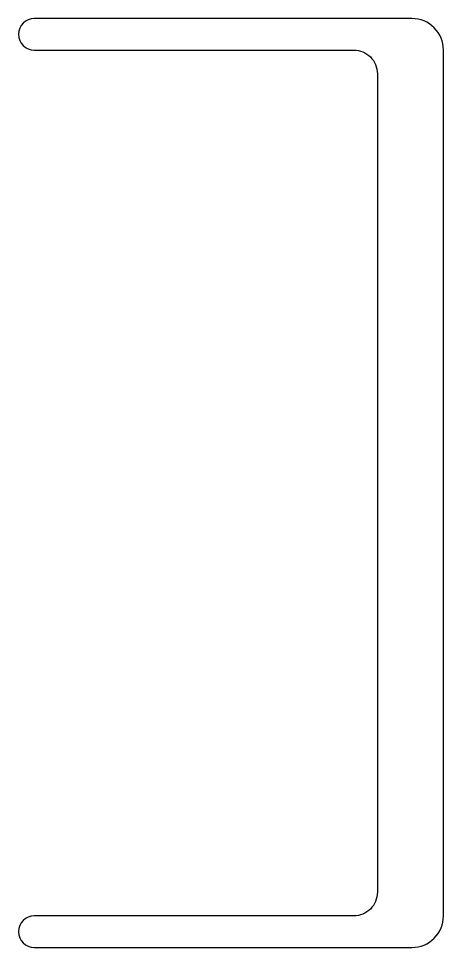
# Model space of a CAD drawing. Extents: x 248.1 to 275.1, y 204.2 to 263.2.
import ezdxf

# ---------------------------------------------------------------- set-up
doc = ezdxf.new("R2010")
doc.units = 0
doc.layers.add('ANA', color=220, linetype='CONTINUOUS')

msp = doc.modelspace()

# ---------------------------------------------------------------- linework, layer by layer
at = {"layer": 'ANA'}
msp.add_lwpolyline([(273.088, 204.247, 0.414214), (275.088, 206.247), (275.088, 233.747), (275.088, 261.247, 0.414214), (273.088, 263.247), (249.088, 263.247, 1), (249.088, 261.247), (269.388, 261.247, -0.414214), (270.888, 259.747), (270.888, 233.747), (270.888, 207.747, -0.414214), (269.388, 206.247), (249.088, 206.247, 1), (249.088, 204.247)], format="xyb", close=True, dxfattribs=at)

doc.saveas('drawing.dxf')
